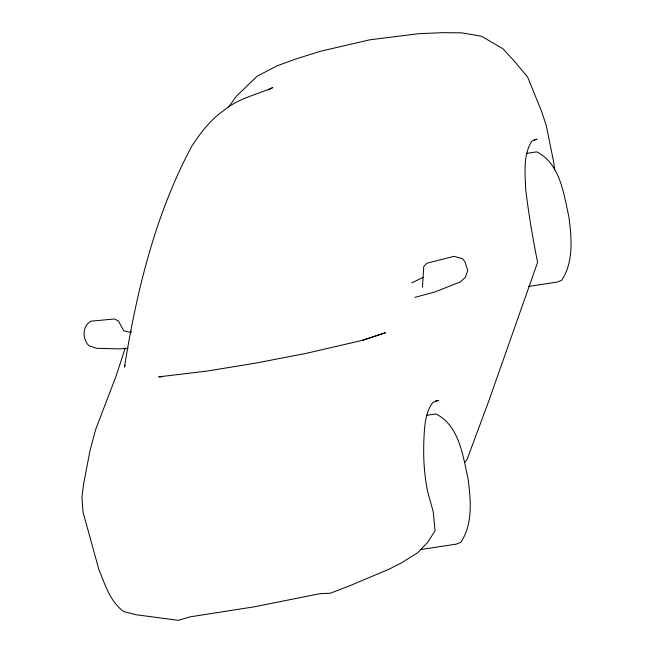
<?xml version="1.0" encoding="UTF-8"?>
<svg xmlns="http://www.w3.org/2000/svg" width="653" height="653" viewBox="0 0 653 653"><rect width="100%" height="100%" fill="white"/><g stroke="black" fill="none" stroke-linecap="round" stroke-linejoin="round"><path stroke-width="0.98" d="M422.499 287.157L423.748 266.546L426.907 263.2L454.08 256.343L462.561 258.759L464.936 261.755L467.744 270.448L465.295 277.443L460.365 281.892L434.922 291.94L414.924 297.352M125.164 348.163L115.973 376.373L95.632 429.527L89.926 451.06L83.682 483.555L81.919 497.211L83.029 512.115L98.938 569.734C105.133 584.59 110.153 601.87 123.784 611.624L136.281 614.759L178.359 620.35L190.007 616.873L254.368 606.792L319.872 593.691L330.377 593.218L349.608 585.798L388.543 569.44L401.113 563.057L417.806 552.683L427.829 542.145L435.045 530.734L433.241 511.805L427.731 491.978C423.487 471.588 422.891 450.537 424.474 429.845C425.25 420.303 426.866 410.321 432.751 402.509L438.359 400.436L435.396 400.958M130.355 332.875L131.008 330.965M125.172 365.223L124.454 367.125C136.697 290.985 155.283 214.135 192.015 145.774C200.749 132.583 210.609 119.662 223.718 110.553C237.749 98.57 256.286 94.865 272.815 87.559L268.407 89.926M228.689 107.035L236.247 96.35L257.168 76.221L277.117 65.806L296.144 58.892L320.582 51.228L369.729 39.817L418.769 33.695L443.175 32.65L461.744 32.846L481.392 36.201L502.941 48.746L515.168 62.1L527.6 77.021L541.819 111.998L546.332 125.866L553.858 162.972L554.56 170.025M464.74 462.479L467.124 459.271L488.909 400.656L537.574 262.416C532.791 237.961 528.481 213.433 525.641 188.709C525.143 172.955 522.939 155.145 531.836 141.195L537.027 139.195L534.04 139.734M411.716 282.929L423.095 277.321M362.546 340.491L385.515 332.736L359.656 340.98L306.167 353.371L255.609 363.133L206.756 371.116L158.679 376.854L162.638 376.716M526.857 153.365L536.733 151.863C560.168 163.56 563.702 193.794 568.877 216.706C571.571 237.798 573.979 261.633 561.637 280.308L556.944 282.096L528.301 286.471M427.029 415.284L435.918 413.929C459.345 425.625 462.887 455.859 468.062 478.771C470.756 499.863 473.156 523.706 460.822 542.374L456.129 544.161L420.565 549.589M128.029 348.335L119.189 348.906L96.456 348.294L88.726 345.633C82.327 338.687 82.107 326.5 90.783 321.186L114.34 318.99L118.503 321.031L123.719 330.753L131.245 332.589"/></g></svg>
